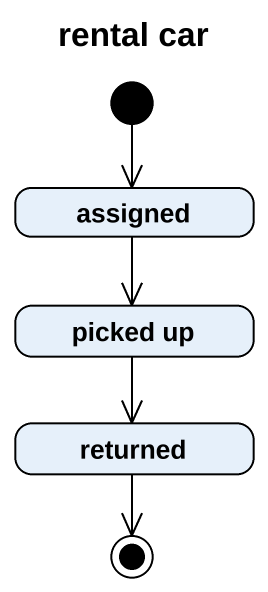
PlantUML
@startuml
title rental car
hide empty description
state assigned
state "picked up" as picked_up
state returned
[*] --> assigned
assigned --> picked_up
picked_up --> returned
returned --> [*]
@enduml
